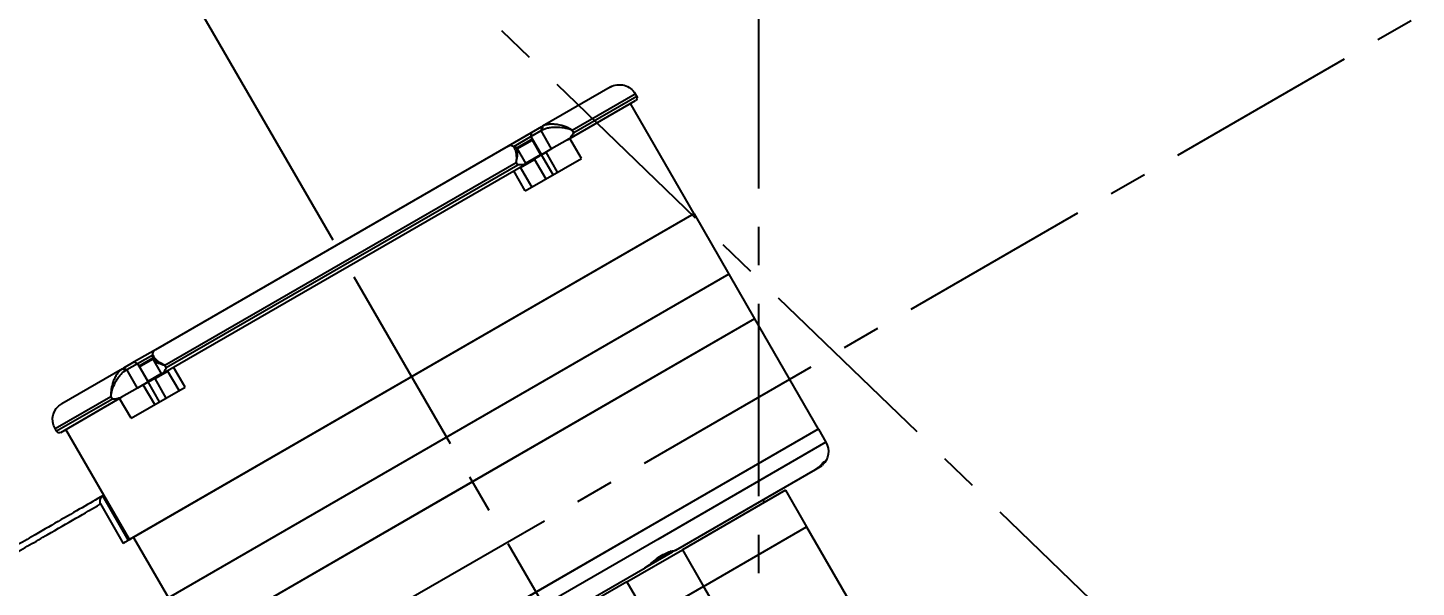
# Model space of a CAD drawing. Header units: millimetres. Extents: x 36 to 3196, y 27 to 5967.
# Drawn here: x 465 to 694.1, y 998.2 to 1090.5 of the extents above; entities that cross this region are included whole.
import ezdxf

# ---------------------------------------------------------------- set-up
doc = ezdxf.new("R2010")
doc.units = ezdxf.units.MM
doc.linetypes.add('CENTER', pattern=[50.8, 31.75, -6.35, 6.35, -6.35])
doc.layers.add('02_Center Line', color=1, linetype='CENTER')
doc.layers.add('08_Dimension.Annotation', color=2, linetype='Continuous')
doc.styles.add('Coavis T-3.2 Style', font='MS PGothic.ttf', dxfattribs={"height": 3.2})
doc.styles.add('Coavis T-7.0 Style', font='MS PGothic.ttf', dxfattribs={"height": 7})
doc.dimstyles.new('Coavis D-Style', dxfattribs={"dimtxt": 3.2, "dimasz": 3.2, "dimexe": 2, "dimexo": 1, "dimgap": 0.8, "dimtad": 1, "dimtoh": 1, "dimdec": 3, "dimzin": 1, "dimdsep": 46, "dimtxsty": 'Coavis T-3.2 Style', "dimcen": 0, "dimclrd": 253, "dimclre": 253, "dimclrt": 2, "dimadec": 1, "dimazin": 0, "dimtp": 0.1, "dimtm": 0.1, "dimtfac": 0.71, "dimtdec": 3, "dimtmove": 0, "dimatfit": 3, "dimfxl": 1, "dimlwd": -1, "dimlwe": -1, "dimarcsym": 1})

# ---------------------------------------------------------------- blocks, each defined once
blk = doc.blocks.new('*D45')
at = {"layer": '08_Dimension.Annotation', "color": 253, "linetype": 'ByBlock', "transparency": 16777216}
blk.add_line((683.1, 652.92), (721.7, 612.95), dxfattribs=at)
blk.add_arc((585.57, 753.91), 193.96, 270.9453, 313.0547, dxfattribs=at)
at = {"layer": '08_Dimension.Annotation', "color": 253, "transparency": 16777216}
for points in [[(717.62, 612.57), (718.36, 611.8), (720.31, 614.39)], [(588.78, 559.45), (588.77, 560.51), (585.57, 559.95)]]:
    blk.add_solid(points, dxfattribs=at)
at = {"layer": 'Defpoints', "color": 0, "transparency": 16777216}
for p in [(585.57, 1146.6), (585.57, 753.91), (682.4, 653.64), (634.68, 566.27), (585.57, 495.63)]:
    blk.add_point(p, dxfattribs=at)
at = {"layer": '08_Dimension.Annotation', "color": 2, "transparency": 16777216, "insert": (656.62, 578.06), "char_height": 7, "attachment_point": 5, "rotation": 22, "style": 'Coavis T-7.0 Style'}
blk.add_mtext('{\\C5;44.0°}', dxfattribs=at)
blk = doc.blocks.new('A$C1af0320f')
at = {"color": 8, "linetype": 'Continuous', "lineweight": 25}
for p, q in [((186.39, 432.19), (186.39, 445.14)), ((187.39, 445.64), (186.89, 445.64)), ((186.89, 445.64), (186.89, 433.66)), ((187.39, 433.66), (187.39, 445.64)), ((119.14, 442.25), (118.97, 441.84)), ((124.35, 444.14), (121.85, 444.14)), ((121.85, 444.14), (121.85, 412.13)), ((124.35, 444.14), (124.35, 412.13)), ((145.37, 444.14), (124.37, 444.14)), ((124.37, 444.14), (124.37, 384.64)), ((153.87, 444.14), (145.37, 444.14)), ((145.37, 444.14), (145.37, 384.64)), ((145.37, 444.14), (145.37, 337.4)), ((165.37, 444.14), (153.87, 444.14)), ((153.87, 444.14), (153.87, 337.4)), ((165.37, 444.14), (165.37, 337.4)), ((186.39, 444.14), (165.39, 444.14)), ((165.39, 444.14), (165.39, 336.64)), ((190.39, 442.64), (190.39, 429.71)), ((118.85, 440.41), (118.85, 441.66)), ((118.85, 413.8), (118.85, 440.41)), ((119.05, 441.86), (119.05, 441.67)), ((124.37, 440.36), (124.35, 440.36)), ((165.39, 441.86), (165.37, 441.86)), ((124.35, 436.36), (124.37, 436.36)), ((111.35, 434.39), (66.15, 434.39)), ((118.35, 434.39), (111.35, 434.39)), ((111.35, 414.77), (111.35, 434.39)), ((118.35, 434.39), (118.35, 414.77)), ((124.37, 433.39), (124.35, 433.39)), ((165.37, 434.86), (165.39, 434.86)), ((165.39, 433.39), (165.37, 433.39)), ((186.89, 433.66), (187.39, 433.66)), ((182.59, 432.62), (186.39, 432.62)), ((182.59, 421.93), (182.59, 432.62)), ((186.39, 432.19), (186.39, 429.15)), ((118.85, 430.39), (118.35, 430.39)), ((186.39, 429.15), (189.89, 429.15)), ((186.39, 429.15), (186.39, 427.22)), ((190.39, 429.71), (189.89, 429.39)), ((190.39, 429.51), (189.89, 429.15)), ((189.89, 429.15), (189.89, 429.39)), ((189.89, 427.22), (189.89, 429.15)), ((190.39, 429.71), (190.39, 429.51)), ((190.39, 429.51), (190.39, 427.58)), ((182.59, 428.1), (186.39, 428.1)), ((182.59, 427.22), (186.39, 427.22)), ((186.39, 427.22), (186.39, 428.1)), ((189.89, 427.22), (186.39, 427.22)), ((186.39, 427.22), (186.39, 426.99)), ((186.39, 424.22), (186.39, 426.99)), ((189.29, 427.09), (186.49, 427.09)), ((186.49, 427.09), (186.49, 424.22)), ((189.29, 424.22), (189.29, 427.09)), ((189.39, 426.99), (189.39, 424.2)), ((190.39, 427.58), (189.89, 427.22)), ((189.89, 423.96), (189.89, 427.22)), ((190.39, 427.58), (190.39, 423.18)), ((186.29, 425.84), (182.59, 425.84)), ((186.29, 423.17), (186.29, 425.84)), ((189.38, 424.22), (186.39, 424.22)), ((186.39, 424.22), (186.39, 424.05)), ((186.39, 355.03), (186.39, 424.05)), ((186.39, 423.17), (182.59, 423.17)), ((182.59, 421.93), (186.39, 421.93)), ((186.89, 422.99), (186.89, 356.04)), ((186.89, 422.99), (187.39, 422.99)), ((187.39, 356.04), (187.39, 422.99)), ((190.39, 423.2), (190.39, 355.98)), ((111.35, 414.77), (108, 414.77)), ((118.35, 414.77), (111.35, 414.77)), ((111.35, 414.77), (111.35, 404.19)), ((118.35, 404.19), (118.35, 414.77)), ((118.85, 413.8), (118.85, 413.2)), ((118.85, 413.18), (118.85, 413.2)), ((118.85, 407.91), (118.85, 413.18)), ((119.05, 413.03), (119.05, 409.65)), ((165.39, 413.4), (165.37, 413.4)), ((121.85, 412.13), (121.85, 336.64)), ((124.35, 412.13), (124.35, 336.64)), ((124.37, 411.9), (124.35, 411.9)), ((165.37, 411.32), (165.39, 411.32)), ((118.85, 368.25), (118.85, 407.95)), ((124.35, 407.9), (124.37, 407.9)), ((118.35, 404.19), (111.35, 404.19)), ((118.35, 404.19), (118.35, 374.17)), ((165.37, 402.78), (165.39, 402.78)), ((165.37, 398.44), (165.39, 398.44)), ((145.37, 384.64), (145.37, 336.64)), ((165.39, 376.48), (165.37, 376.48)), ((165.37, 371.72), (165.39, 371.72)), ((165.37, 364.92), (165.39, 364.92)), ((165.37, 363.15), (165.39, 363.15)), ((182.59, 357.14), (186.39, 357.14)), ((182.59, 346.86), (182.59, 357.14)), ((182.59, 355.99), (186.39, 355.99)), ((186.29, 353.78), (186.29, 355.99)), ((186.39, 355.03), (186.39, 354.9)), ((186.89, 356.04), (187.39, 356.04)), ((189.89, 352.28), (189.89, 355.18)), ((190.39, 355.98), (190.39, 351.94)), ((165.39, 353.82), (165.37, 353.82)), ((182.59, 353.56), (186.29, 353.56)), ((186.29, 353.56), (186.29, 353.78)), ((186.39, 354.9), (189.32, 354.9)), ((186.39, 352.8), (186.39, 354.9)), ((186.39, 352.41), (186.39, 352.8)), ((186.49, 354.9), (186.49, 352.72)), ((189.29, 352.72), (189.29, 354.9)), ((189.39, 354.91), (189.39, 352.8)), ((189.39, 352.8), (189.39, 352.41)), ((182.59, 352.28), (186.39, 352.28)), ((182.59, 351.37), (186.39, 351.37)), ((186.39, 352.41), (186.39, 352.28)), ((189.89, 352.28), (186.39, 352.28)), ((186.39, 352.28), (186.39, 350.28)), ((186.39, 351.37), (186.39, 352.28)), ((186.49, 352.72), (186.49, 352.31)), ((186.49, 352.31), (189.29, 352.31)), ((189.29, 352.31), (189.29, 352.72)), ((190.39, 351.94), (189.89, 352.28)), ((189.89, 350.28), (189.89, 352.28)), ((190.39, 351.94), (190.39, 349.93)), ((186.39, 350.28), (189.89, 350.28)), ((186.39, 350.28), (186.39, 347.21)), ((189.89, 350.03), (189.89, 350.28)), ((190.39, 349.93), (189.89, 350.28)), ((190.39, 349.73), (189.89, 350.03)), ((190.39, 349.93), (190.39, 349.73)), ((190.39, 349.73), (190.39, 338.14)), ((165.37, 346.82), (165.39, 346.82)), ((165.39, 346.02), (165.37, 346.02)), ((182.59, 346.86), (186.39, 346.86)), ((186.39, 335.64), (186.39, 347.21)), ((186.89, 345.78), (187.39, 345.78)), ((186.89, 345.78), (186.89, 335.14)), ((187.39, 335.14), (187.39, 345.78)), ((165.37, 339.05), (165.39, 339.05)), ((165.37, 337.4), (153.87, 337.4)), ((165.37, 338.64), (165.39, 338.64)), ((165.37, 336.42), (173.87, 336.42)), ((172.87, 335.43), (165.37, 335.43)), ((165.39, 336.64), (186.39, 336.64)), ((173.87, 336.64), (173.87, 336.42)), ((173.87, 336.42), (173.87, 336.42)), ((186.89, 335.14), (187.39, 335.14))]:
    blk.add_line(p, q, dxfattribs=at)
at = {"color": 8, "linetype": 'Continuous', "lineweight": 25, "flags": 128}
for points in [[(190.15, 423.76), (189.92, 423.94), (189.69, 424.12)], [(189.66, 355.01), (189.89, 355.18), (190.12, 355.35)]]:
    blk.add_lwpolyline(points, dxfattribs=at)
at = {"color": 8, "linetype": 'Continuous', "lineweight": 25}
for centre, radius, start, end in [((186.89, 445.14), 0.5, 90, 180), ((187.39, 442.64), 3, 0, 90), ((121.85, 441.14), 3, 90, 166.8684), ((119.05, 441.66), 0.2, 90, 180), ((186.49, 426.99), 0.1, 90, 180), ((189.29, 426.99), 0.1, 0, 90), ((186.29, 425.94), 0.1, 270, 0), ((186.29, 353.46), 0.1, 0, 90), ((186.49, 352.41), 0.1, 180, 270), ((189.29, 352.41), 0.1, 270, 0), ((187.39, 338.14), 3, 270, 0), ((186.89, 335.64), 0.5, 180, 270)]:
    blk.add_arc(centre, radius, start, end, dxfattribs=at)
for points, knots in [([(118.85, 440.41), (118.88, 440.74), (118.94, 441.42), (119.18, 442.08), (119.29, 442.4), (119.23, 442.34), (119.22, 442.33)], [0, 0, 0, 0, 0.300231, 0.599048, 0.930301, 1, 1, 1, 1]), ([(186.89, 433.66), (186.89, 433.66), (186.86, 433.61), (186.7, 433.35), (186.47, 432.89), (186.41, 432.39), (186.39, 432.19)], [0, 0, 0, 0, 0.006005, 0.142791, 0.662969, 1, 1, 1, 1]), ([(189.89, 429.39), (189.88, 429.59), (189.85, 429.98), (189.64, 430.63), (189.35, 431.27), (188.9, 432.06), (188.24, 432.94), (187.67, 433.42), (187.39, 433.66)], [0, 0, 0, 0, 0.131023, 0.260708, 0.387916, 0.513025, 0.757462, 1, 1, 1, 1]), ([(187.39, 433.66), (187.73, 433.45), (188.4, 433.04), (189.2, 432.25), (189.75, 431.52), (190.09, 430.92), (190.34, 430.29), (190.37, 429.9), (190.39, 429.71)], [0, 0, 0, 0, 0.242755, 0.487223, 0.612246, 0.739327, 0.86892, 1, 1, 1, 1]), ([(186.39, 424.05), (186.41, 423.96), (186.47, 423.75), (186.7, 423.36), (186.86, 423.06), (186.89, 422.99), (186.89, 422.99)], [0, 0, 0, 0, 0.33703, 0.85721, 0.993995, 1, 1, 1, 1]), ([(187.39, 422.99), (187.67, 423.24), (188.23, 423.76), (188.9, 424.14), (189.35, 424.23), (189.58, 424.22), (189.66, 424.13), (189.68, 424.1)], [0, 0, 0, 0, 0.312049, 0.626544, 0.787509, 0.951175, 1, 1, 1, 1]), ([(190.39, 423.2), (190.37, 423.34), (190.34, 423.61), (190.09, 423.83), (189.75, 423.93), (189.2, 423.9), (188.4, 423.63), (187.73, 423.2), (187.39, 422.99)], [0, 0, 0, 0, 0.13108, 0.260672, 0.387754, 0.512777, 0.757245, 1, 1, 1, 1]), ([(118.85, 407.95), (118.88, 408.33), (118.94, 409.09), (119.19, 410.38), (119.29, 411.64), (119.16, 412.7), (118.92, 413.45), (118.87, 413.69), (118.85, 413.8)], [0, 0, 0, 0, 0.167309, 0.333831, 0.518428, 0.683775, 0.85119, 1, 1, 1, 1]), ([(186.89, 356.04), (186.89, 356.03), (186.86, 355.97), (186.7, 355.68), (186.47, 355.3), (186.41, 355.11), (186.39, 355.03)], [0, 0, 0, 0, 0.006006, 0.142791, 0.662968, 1, 1, 1, 1]), ([(187.39, 356.04), (187.73, 355.83), (188.4, 355.42), (189.2, 355.18), (189.75, 355.18), (190.09, 355.3), (190.34, 355.55), (190.37, 355.84), (190.39, 355.98)], [0, 0, 0, 0, 0.242755, 0.487223, 0.612246, 0.739327, 0.868919, 1, 1, 1, 1]), ([(189.66, 355.02), (189.65, 355), (189.57, 354.91), (189.35, 354.89), (188.9, 354.95), (188.23, 355.29), (187.67, 355.79), (187.39, 356.04)], [0, 0, 0, 0, 0.027798, 0.195083, 0.359607, 0.681052, 1, 1, 1, 1]), ([(187.39, 345.78), (187.67, 346.01), (188.24, 346.48), (188.9, 347.34), (189.35, 348.12), (189.64, 348.76), (189.85, 349.43), (189.88, 349.83), (189.89, 350.03)], [0, 0, 0, 0, 0.242538, 0.486975, 0.612084, 0.739292, 0.868978, 1, 1, 1, 1]), ([(190.39, 349.73), (190.37, 349.53), (190.34, 349.13), (190.09, 348.49), (189.75, 347.89), (189.2, 347.16), (188.4, 346.38), (187.73, 345.98), (187.39, 345.78)], [0, 0, 0, 0, 0.131081, 0.260673, 0.387754, 0.512777, 0.757245, 1, 1, 1, 1]), ([(186.39, 347.21), (186.41, 347.01), (186.47, 346.52), (186.7, 346.07), (186.86, 345.83), (186.89, 345.78), (186.89, 345.78)], [0, 0, 0, 0, 0.337031, 0.85721, 0.993995, 1, 1, 1, 1]), ([(165.37, 337.4), (165.37, 337.05), (165.37, 336.43), (165.37, 335.73), (165.37, 335.43)], [0, 0, 0, 0, 0.560075, 1, 1, 1, 1]), ([(172.87, 335.43), (172.87, 335.43), (172.99, 335.45), (173.21, 335.51), (173.48, 335.7), (173.66, 335.89), (173.76, 336.05), (173.82, 336.19), (173.86, 336.31), (173.87, 336.4), (173.87, 336.41), (173.87, 336.42)], [0, 0, 0, 0, 0.0033927, 0.2371017, 0.4280216, 0.5627337, 0.6515158, 0.735484, 0.8221074, 0.911094, 1, 1, 1, 1]), ([(172.87, 212.62), (172.87, 216.94), (172.87, 225.57), (172.87, 237.69), (172.87, 249.18), (172.87, 259.99), (172.87, 270.1), (172.87, 279.51), (172.87, 288.21), (172.87, 297.16), (172.87, 306.08), (172.87, 314.66), (172.87, 320.89), (172.87, 326.13), (172.87, 330.9), (172.87, 333.92), (172.87, 335.43)], [0, 0, 0, 0, 0.065312, 0.130715, 0.19612, 0.261436, 0.327803, 0.394246, 0.46071, 0.527106, 0.616334, 0.705627, 0.794866, 0.840397, 0.920206, 1, 1, 1, 1]), ([(173.87, 336.42), (173.87, 335.15), (173.87, 332.61), (173.87, 327.99), (173.87, 322.45), (173.87, 315.62), (173.87, 307.01), (173.87, 298.06), (173.87, 289.09), (173.87, 280.37), (173.87, 270.93), (173.87, 260.8), (173.87, 249.95), (173.87, 238.44), (173.87, 226.28), (173.87, 217.62), (173.87, 213.3)], [0, 0, 0, 0, 0.068378, 0.136779, 0.205169, 0.294369, 0.383623, 0.472812, 0.539207, 0.60567, 0.672113, 0.73848, 0.803817, 0.869243, 0.934667, 1, 1, 1, 1])]:
    blk.add_open_spline(points, degree=3, knots=knots, dxfattribs=at)
blk = doc.blocks.new('*D46')
at = {"layer": '08_Dimension.Annotation', "color": 253, "linetype": 'ByBlock', "transparency": 16777216}
blk.add_line((515.38, 1055.49), (491.14, 1097.47), dxfattribs=at)
blk.add_arc((585.57, 933.91), 186.86, 90.9812, 119.0188, dxfattribs=at)
at = {"layer": '08_Dimension.Annotation', "color": 253, "transparency": 16777216}
for points in [[(582.37, 1121.28), (582.38, 1120.21), (585.57, 1120.77)], [(495.19, 1096.85), (494.67, 1097.78), (492.14, 1095.74)]]:
    blk.add_solid(points, dxfattribs=at)
at = {"layer": 'Defpoints', "color": 0, "transparency": 16777216}
for p in [(585.57, 1146.6), (521.66, 1109.5), (515.88, 1054.63), (585.57, 933.91), (585.57, 495.63)]:
    blk.add_point(p, dxfattribs=at)
at = {"layer": '08_Dimension.Annotation', "color": 2, "transparency": 16777216, "insert": (545.24, 1120.77), "char_height": 7, "attachment_point": 5, "rotation": 12.181, "style": 'Coavis T-7.0 Style'}
blk.add_mtext('{\\C5;30.0°}', dxfattribs=at)
blk = doc.blocks.new('*D49')
at = {"layer": '08_Dimension.Annotation', "color": 253, "linetype": 'ByBlock', "transparency": 16777216}
blk.add_arc((585.57, 638.71), 49.49, 47.7053, 86.2947, dxfattribs=at)
at = {"layer": '08_Dimension.Annotation', "color": 253, "transparency": 16777216}
for points in [[(588.75, 687.56), (588.79, 688.63), (585.57, 688.2)], [(619.25, 675.7), (618.51, 674.94), (621.17, 673.09)]]:
    blk.add_solid(points, dxfattribs=at)
at = {"layer": 'Defpoints', "color": 0, "transparency": 16777216}
for p in [(585.57, 1146.6), (842.11, 886.45), (610.81, 681.28), (515.75, 571.28), (585.57, 495.63)]:
    blk.add_point(p, dxfattribs=at)
at = {"layer": '08_Dimension.Annotation', "color": 2, "transparency": 16777216, "insert": (606.59, 688.22), "char_height": 7, "attachment_point": 5, "rotation": 337, "style": 'Coavis T-7.0 Style'}
blk.add_mtext('{\\C5;46.0°}', dxfattribs=at)

msp = doc.modelspace()

# ---------------------------------------------------------------- linework, layer by layer
at = {"layer": '02_Center Line'}
for p, q in [((585.5725, 1146.601), (585.5725, 495.6283)), ((390.77, 917.1338), (783.6839, 1143.9828)), ((515.7484, 1116.5443), (842.1113, 801.3793))]:
    msp.add_line(p, q, dxfattribs=at)
at = {"layer": '02_Center Line', "color": 4}
msp.add_line((585.5725, 933.9131), (515.8775, 1054.6284), dxfattribs=at)

# ---------------------------------------------------------------- block references
at = {"layer": '08_Dimension.Annotation', "xscale": -1, "rotation": 299.9999999999999}
msp.add_blockref('A$C1af0320f', (272.9848, 694.5508), dxfattribs=at)

# ---------------------------------------------------------------- dimensions: what is measured, and where the dimension line sits
at = {"layer": '08_Dimension.Annotation'}
dim = msp.add_angular_dim_2l(base=(521.6637, 1109.5012), line1=((585.5725, 933.9131), (515.8775, 1054.6284)), line2=((585.5725, 1146.601), (585.5725, 495.6283)), text='{\\C5;<>}', dimstyle='Coavis D-Style', override={"dimtxsty": 'Coavis T-7.0 Style', "dimfxl": 0.6}, dxfattribs=at)
dim.commit()
dim.dimension.update_dxf_attribs({"geometry": '*D46', "text_midpoint": (546.1456, 1116.5631), "dimtype": 162})
for base, line2, picture, middle in [((610.8149, 681.2797), ((515.7484, 571.2819), (842.1113, 886.4469)), '*D49', (606.5903, 688.2249)), ((634.6824, 566.2729), ((585.5725, 753.9131), (682.401, 653.6443)), '*D45', (656.6206, 578.063))]:
    dim = msp.add_angular_dim_2l(base=base, line1=((585.5725, 1146.601), (585.5725, 495.6283)), line2=line2, text='{\\C5;<>}', dimstyle='Coavis D-Style', override={"dimtxsty": 'Coavis T-7.0 Style', "dimfxl": 0.6}, dxfattribs=at)
    dim.commit()
    dim.dimension.update_dxf_attribs({"geometry": picture, "text_midpoint": middle})

doc.saveas('drawing.dxf')
